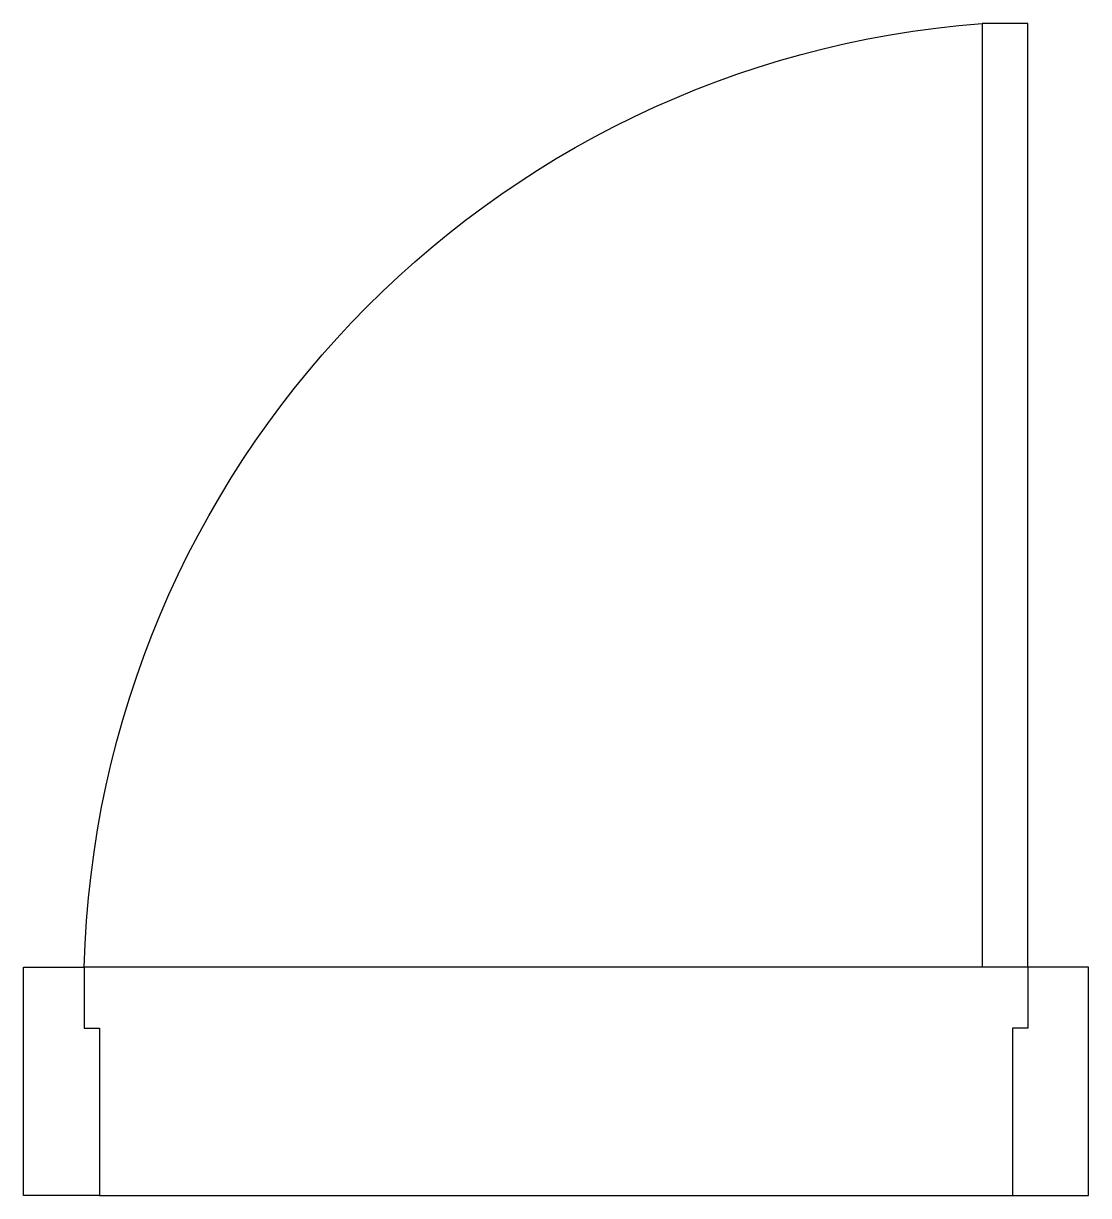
# Model space of a CAD drawing. Header units: millimetres. Extents: x 319.869 to 320.469, y 94.003 to 94.663.
import ezdxf

# ---------------------------------------------------------------- set-up
doc = ezdxf.new("R2010")
doc.units = ezdxf.units.MM
doc.layers.add('CAIXILHOS', color=2, linetype='Continuous')
doc.layers.add('portas', color=1, linetype='Continuous')

# ---------------------------------------------------------------- blocks, each defined once
blk = doc.blocks.new('P60E15')
at = {"layer": 'CAIXILHOS', "color": 1}
for p, q in [((0.04, 0.075), (0.07, 0.075)), ((0.07, 0.075), (0.66, 0.075)), ((0.65, -0.075), (0.05, -0.075))]:
    blk.add_line(p, q, dxfattribs=at)
blk.add_lwpolyline([(0.04, 0.075), (0.04, 0.695), (0.07, 0.695), (0.07, 0.075)], dxfattribs=at)
at = {"layer": 'CAIXILHOS', "color": 2}
for points in [[(0.04, 0.035), (0.05, 0.035), (0.05, -0.075), (0, -0.075), (0, 0.075), (0.04, 0.075)], [(0.7, 0.075), (0.66, 0.075), (0.66, 0.035), (0.65, 0.035), (0.65, -0.075), (0.7, -0.075)]]:
    blk.add_lwpolyline(points, close=True, dxfattribs=at)
at = {"layer": 'CAIXILHOS', "color": 1}
blk.add_arc((0.02189, 0.05849), 0.63832, 1.48174, 85.67772, dxfattribs=at)

msp = doc.modelspace()

# ---------------------------------------------------------------- block references
at = {"layer": 'portas', "xscale": -0.8571428571429035, "yscale": 0.8571428571429035, "zscale": 0.8571428571429035}
msp.add_blockref('P60E15', (320.46919, 94.06734), dxfattribs=at)

doc.saveas('drawing.dxf')
